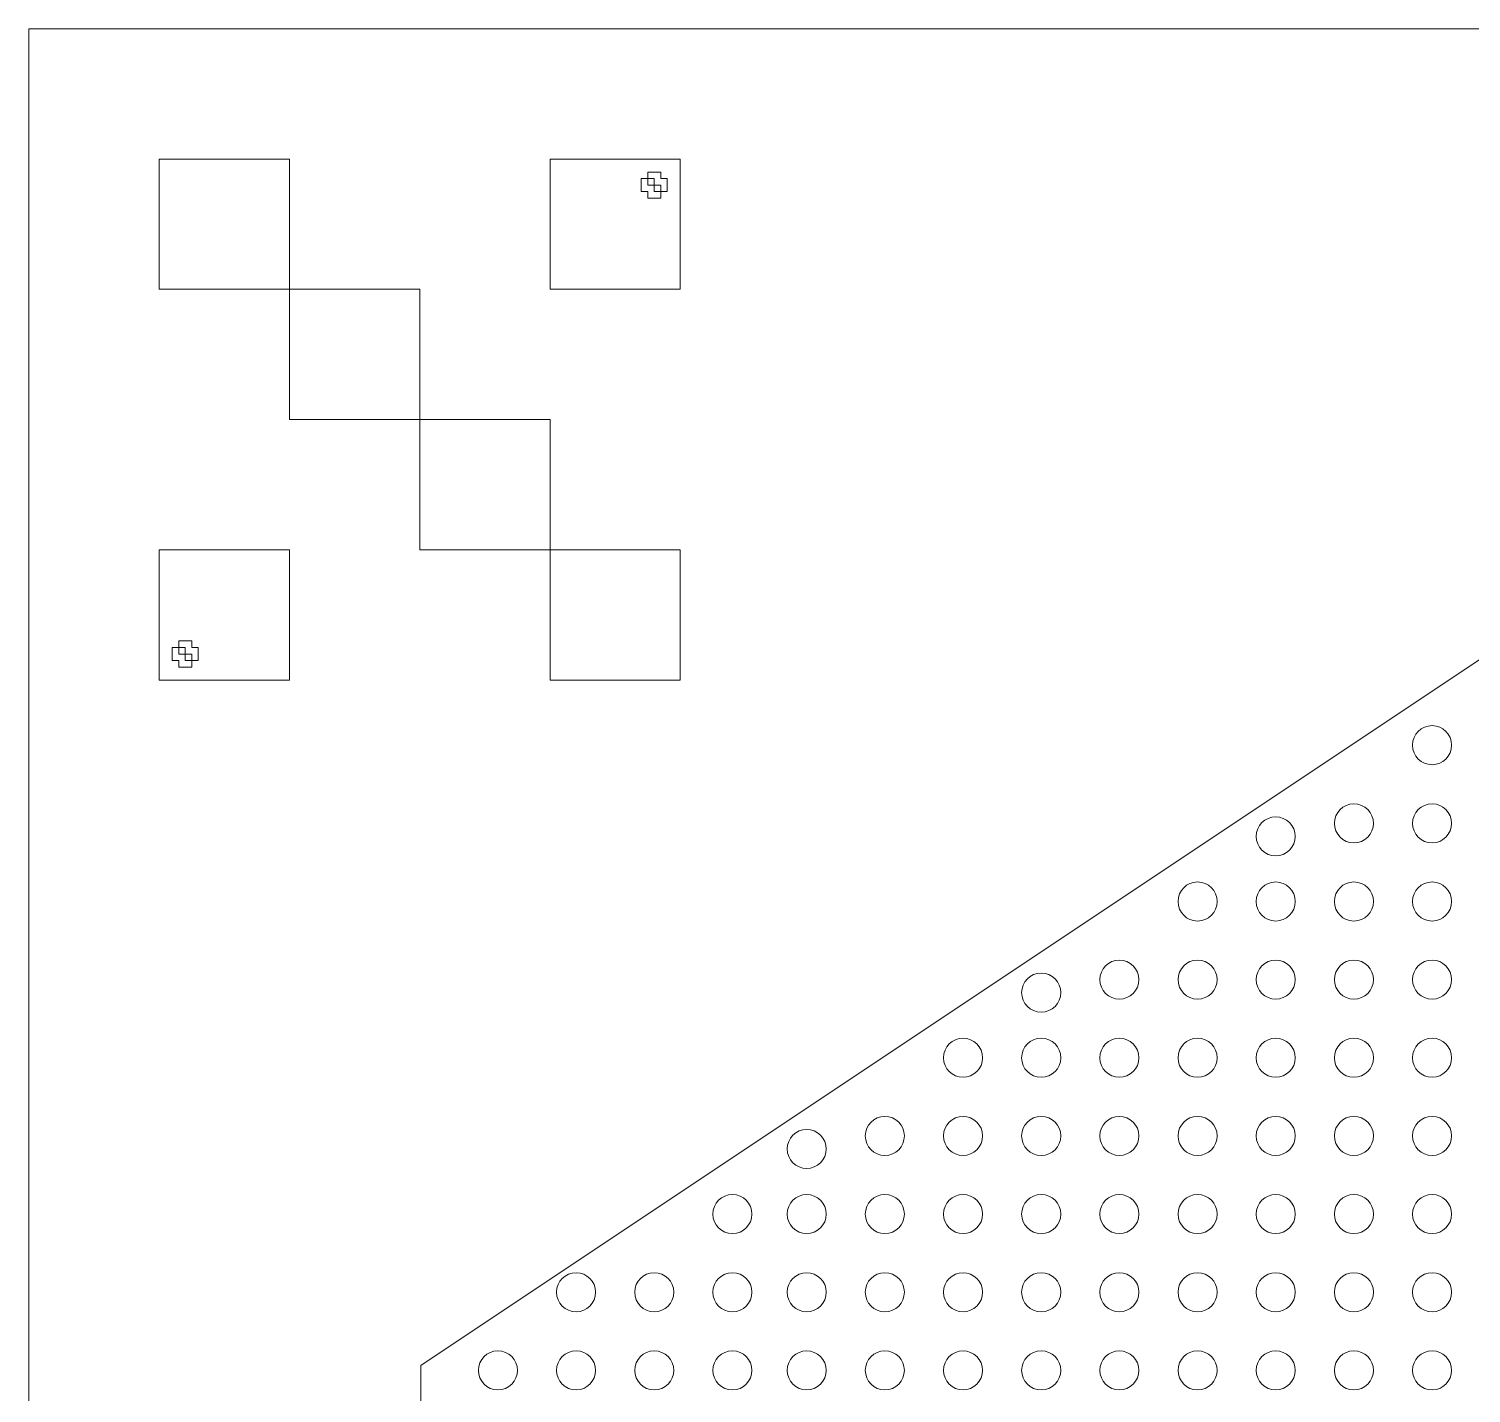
# Model space of a CAD drawing. Extents: x 1000 to 49000, y 2919 to 77300.
# Drawn here: x 26000 to 31535, y 46262 to 51500 of the extents above; entities that cross this region are included whole.
import ezdxf

# ---------------------------------------------------------------- set-up
doc = ezdxf.new("R2010")
doc.units = 13
doc.layers.add('Inner', color=4, linetype='Continuous', lineweight=0, true_color=0x00ffff)
doc.layers.add('Outer', color=1, linetype='Continuous', lineweight=0, true_color=0xff0000)

msp = doc.modelspace()

# ---------------------------------------------------------------- linework, layer by layer
at = {"layer": 'Inner'}
for points in [[(26000, 51500), (26000, 28500), (49000, 28500), (49000, 51500), (26000, 51500)], [(28425, 50875), (28425, 50850), (28375, 50850), (28375, 50875), (28350, 50875), (28350, 50925), (28375, 50925), (28375, 50900), (28400, 50900), (28400, 50875), (28425, 50875)], [(28425, 50875), (28425, 50900), (28400, 50900), (28400, 50925), (28375, 50925), (28375, 50950), (28425, 50950), (28425, 50925), (28450, 50925), (28450, 50875), (28425, 50875)], [(26625, 49075), (26625, 49050), (26575, 49050), (26575, 49075), (26550, 49075), (26550, 49125), (26575, 49125), (26575, 49100), (26600, 49100), (26600, 49075), (26625, 49075)], [(26625, 49075), (26625, 49100), (26600, 49100), (26600, 49125), (26575, 49125), (26575, 49150), (26625, 49150), (26625, 49125), (26650, 49125), (26650, 49075), (26625, 49075)]]:
    msp.add_lwpolyline(points, dxfattribs=at)
for centre in [(31385, 48750), (31085, 48450), (31385, 48450), (30785, 48400), (30485, 48150), (30785, 48150), (31085, 48150), (31385, 48150), (30185, 47850), (30485, 47850), (30785, 47850), (31085, 47850), (31385, 47850), (29885, 47800), (29585, 47550), (29885, 47550), (30185, 47550), (30485, 47550), (30785, 47550), (31085, 47550), (31385, 47550), (29285, 47250), (29585, 47250), (29885, 47250), (30185, 47250), (30485, 47250), (30785, 47250), (31085, 47250), (31385, 47250), (28985, 47200), (28700, 46950), (28985, 46950), (29285, 46950), (29585, 46950), (29885, 46950), (30185, 46950), (30485, 46950), (30785, 46950), (31085, 46950), (31385, 46950), (28100, 46650), (28400, 46650), (28700, 46650), (28985, 46650), (29285, 46650), (29585, 46650), (29885, 46650), (30185, 46650), (30485, 46650), (30785, 46650), (31085, 46650), (31385, 46650), (27800, 46350), (28100, 46350), (28400, 46350), (28700, 46350), (28985, 46350), (29285, 46350), (29585, 46350), (29885, 46350), (30185, 46350), (30485, 46350), (30785, 46350), (31085, 46350), (31385, 46350)]:
    msp.add_circle(centre, 75, dxfattribs=at)
at = {"layer": 'Outer'}
for points in [[(26500, 51000), (26500, 50500), (27000, 50500), (27000, 51000), (26500, 51000)], [(28000, 50500), (28000, 51000), (28500, 51000), (28500, 50500), (28000, 50500)], [(27000, 50500), (27000, 50000), (27500, 50000), (27500, 50500), (27000, 50500)], [(27500, 50000), (28000, 50000), (28000, 49500), (27500, 49500), (27500, 50000)], [(26500, 49500), (27000, 49500), (27000, 49000), (26500, 49000), (26500, 49500)], [(28000, 49500), (28000, 49000), (28500, 49000), (28500, 49500), (28000, 49500)], [(33660, 37500), (33660, 40350), (32940, 40350), (32940, 40450), (33660, 40450), (33660, 43300), (32940, 43300), (32940, 43400), (33660, 43400), (33660, 46250), (32940, 46250), (32940, 46350), (33660, 46350), (33660, 49200), (31750, 49200), (27503.85, 46369.23), (27503.85, 40330.77), (31750, 37500), (33660, 37500)]]:
    msp.add_lwpolyline(points, dxfattribs=at)

doc.saveas('drawing.dxf')
